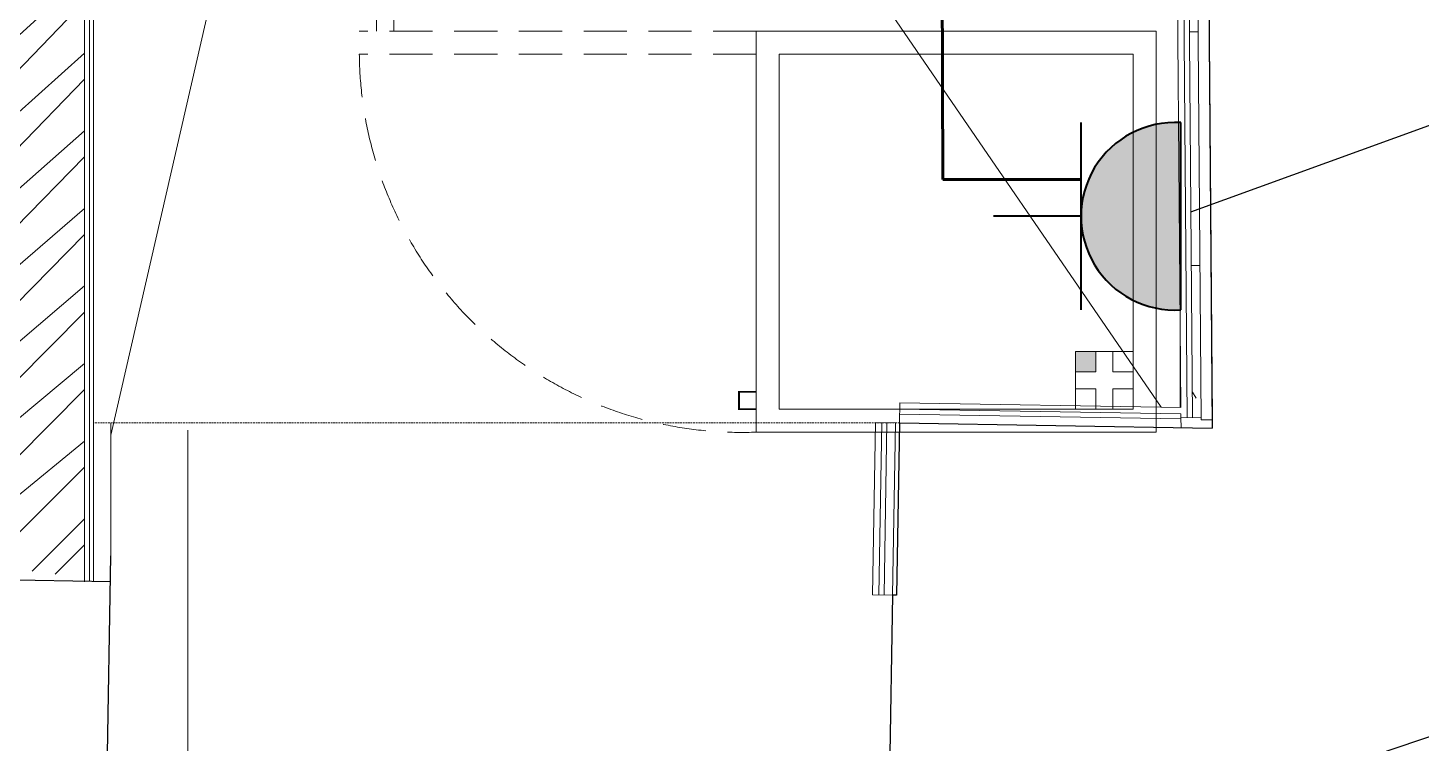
# Model space of a CAD drawing. Header units: millimetres. Extents: x -32 to 417638015, y -35 to 175284279.
# Drawn here: x 416317560 to 416319982, y 175268401 to 175269645 of the extents above; entities that cross this region are included whole.
import ezdxf
from ezdxf.enums import TextEntityAlignment as Align

# ---------------------------------------------------------------- set-up
doc = ezdxf.new("R2010")
doc.units = ezdxf.units.MM
doc.linetypes.add('ADSK_Штриховая_ш3 п1_5', pattern=[4.5, 3, -1.5])
doc.linetypes.add('NASCOSTA', pattern=[0.375, 0.25, -0.125])
for name, color, linetype, lineweight in [('.', 7, 'Continuous', 40), ('_ЭМ_гофра', 5, 'Continuous', 60), ('_ЭМ_ТХ_пищеблок', 7, 'Continuous', 30), ('Атрибут', 7, 'Continuous', 5), ('Оборудование', 7, 'Continuous', 18), ('Перекрытие', 7, 'Continuous', 18), ('Пищ_ОБорудование', 7, 'Continuous', 0), ('Стены внутренние', 7, 'Continuous', 18), ('Стены несущие', 7, 'Continuous', 30), ('Стены отделка', 7, 'Continuous', 30), ('Стены штриховка', 7, 'Continuous', 9), ('ШТРИХОВКА', 252, 'Continuous', 15), ('ЭМ', 5, 'Continuous', 40), ('ЭО', 94, 'Continuous', 30)]:
    doc.layers.add(name, color=color, linetype=linetype, lineweight=lineweight)
doc.layers.add('PDF __ЭМ_Надписи', color=7, linetype='Continuous')
doc.layers.add('ЭОМ_Лотки рабочие', color=5, linetype='Continuous')
doc.layers.add('Линии', color=7, linetype='Continuous', lineweight=9, true_color=0x00a600)
doc.styles.add('ISOCPEUR', font='isocpeur.ttf', dxfattribs={"width": 0.85, "height": 274.9999999999997})
pattern_1 = [(0, (557.2005734382547, 188.9018102923583), (406.4, 101.6), [33.528, -271.272, 33.528, -271.272, -1625.6]), (0, (557.2005734382547, 188.9018102923583), (406.4, 101.6), [-609.6, 33.528, -576.072, 33.528, -271.272, -711.2]), (0, (557.2005734382547, 188.9018102923583), (406.4, 101.6), [-1524, 33.528, -169.672, 33.528, -474.472]), (120, (709.6005734382488, 239.7018102923575), (-291.1881810244989, 301.1527240979959), [33.52799999999996, -271.2719999999997, 33.52799999999996, -271.2719999999997, -1625.599999999999]), (120, (709.6005734382488, 239.7018102923575), (-291.1881810244989, 301.1527240979959), [-609.5999999999995, 33.52799999999996, -576.0719999999994, 33.52799999999996, -271.2719999999997, -711.1999999999995]), (120, (709.6005734382488, 239.7018102923575), (-291.1881810244989, 301.1527240979959), [-1523.999999999999, 33.52799999999996, -169.6719999999999, 33.52799999999996, -474.4719999999997]), (240, (760.4005734382372, 442.9018102923583), (-115.2118189755009, -402.7527240979958), [33.528, -271.272, 33.528, -271.272, -1625.6]), (240, (760.4005734382372, 442.9018102923583), (-115.2118189755009, -402.7527240979958), [-609.6, 33.528, -576.072, 33.528, -271.272, -711.2]), (240, (760.4005734382372, 442.9018102923583), (-115.2118189755009, -402.7527240979958), [-1524, 33.528, -169.672, 33.528, -474.472])]

# ---------------------------------------------------------------- blocks, each defined once
blk = doc.blocks.new('_ЭМ_ТХ_Пищеблок')
at = {"layer": 'Пищ_ОБорудование'}
blk.add_hatch(color=8, dxfattribs=at).paths.add_polyline_path([(61161.25004687282, 39502.23207288685), (61161.25004687282, 39537.23207288685), (61126.25004687282, 39537.23207288685), (61126.25004687282, 39502.23207288685)])
at = {"layer": 'Оборудование', "color": 8}
blk.add_lwpolyline([(61266.25004687282, 40094.23207288685), (61266.25004687282, 39397.23207288685), (60571.25004687282, 39397.23207288685), (60571.25004687282, 40094.23207288685), (61266.25004687282, 40094.23207288685)], dxfattribs=at)
blk.add_lwpolyline([(61226.25004687282, 40054.23207288685), (61226.25004687282, 39437.23207288685), (60611.25004687282, 39437.23207288685), (60611.25004687282, 40054.23207288685)], close=True, dxfattribs=at)
at = {"layer": 'Пищ_ОБорудование', "color": 8, "linetype": 'NASCOSTA', "lineweight": 0, "ltscale": 300}
for points in [[(59911.25004687365, 40094.2320728869), (59911.25004687365, 40124.2320728869), (59941.25004687365, 40124.2320728869), (59941.25004687365, 40094.2320728869)], [(60571.25004687365, 40094.2320728869), (59881.25004687365, 40094.2320728869)], [(60571.25004687365, 40054.2320728869), (59881.25004687365, 40054.2320728869)]]:
    blk.add_lwpolyline(points, dxfattribs=at)
at = {"layer": 'Пищ_ОБорудование', "color": 8}
blk.add_lwpolyline([(61126.25004687282, 39437.23207288685), (61126.25004687282, 39537.23207288685), (61226.25004687282, 39537.23207288685), (61226.25004687282, 39437.23207288685), (61126.25004687282, 39437.23207288685), (61126.25004687282, 39472.23207288685), (61161.25004687282, 39472.23207288685), (61161.25004687282, 39437.23207288685), (61191.25004687282, 39437.23207288685), (61191.25004687282, 39472.23207288685), (61226.25004687282, 39472.23207288685), (61226.25004687282, 39502.23207288685), (61191.25004687282, 39502.23207288685), (61191.25004687282, 39537.23207288685), (61161.25004687282, 39537.23207288685), (61161.25004687282, 39502.23207288685), (61126.25004687282, 39502.23207288685)], dxfattribs=at)
at = {"layer": 'Пищ_ОБорудование', "color": 8, "lineweight": 15, "ltscale": 10, "const_width": 3}
blk.add_lwpolyline([(60571.25004687365, 39437.2320728869), (60541.25004687365, 39437.2320728869), (60541.25004687365, 39467.2320728869), (60571.25004687365, 39467.2320728869)], dxfattribs=at)
at = {"layer": 'Пищ_ОБорудование', "color": 8, "linetype": 'NASCOSTA', "lineweight": 0, "ltscale": 300}
blk.add_arc((60545.24955892203, 40060.75439147652), 664.0315449135608, 180.5627855211784, 272.24401861659, dxfattribs=at)
at = {"layer": 'Атрибут', "color": 8, "style": 'ISOCPEUR', "width": 0.85}
blk.add_attdef('№_ПОЗИЦИИ', text='', height=150, rotation=90, dxfattribs=at).set_placement((58331.67525722168, 39155.16258932042), align=Align.MIDDLE_CENTER)
blk = doc.blocks.new('ТХ пищеблок....')
at = {"layer": 'Пищ_ОБорудование'}
blk.add_hatch(color=8, dxfattribs=at).paths.add_polyline_path([(8495.958398115938, 24205.08941448078), (8460.958398115938, 24205.08941448078), (8460.958398115938, 24170.08941448078), (8495.958398115938, 24170.08941448078)])
at = {"layer": 'Оборудование', "color": 8}
blk.add_lwpolyline([(8600.958398115938, 24762.08941448078), (8600.958398115938, 24065.08941448078), (7905.958398115938, 24065.08941448078), (7905.958398115938, 24762.08941448078), (8600.958398115938, 24762.08941448078)], dxfattribs=at)
blk.add_lwpolyline([(8560.958398115938, 24722.08941448078), (8560.958398115938, 24105.08941448078), (7945.958398115938, 24105.08941448078), (7945.958398115938, 24722.08941448078)], close=True, dxfattribs=at)
at = {"layer": 'Пищ_ОБорудование', "color": 8, "linetype": 'NASCOSTA', "lineweight": 0, "ltscale": 300}
for points in [[(7245.958398116753, 24762.08941448084), (7245.958398116753, 24792.08941448084), (7275.958398116753, 24792.08941448084), (7275.958398116753, 24762.08941448084)], [(7905.958398116753, 24762.08941448084), (7215.958398116753, 24762.08941448084)], [(7905.958398116753, 24722.08941448084), (7215.958398116753, 24722.08941448084)]]:
    blk.add_lwpolyline(points, dxfattribs=at)
at = {"layer": 'Пищ_ОБорудование', "color": 8}
blk.add_lwpolyline([(8460.958398115938, 24105.08941448078), (8460.958398115938, 24205.08941448078), (8560.958398115938, 24205.08941448078), (8560.958398115938, 24105.08941448078), (8460.958398115938, 24105.08941448078), (8460.958398115938, 24140.08941448078), (8495.958398115938, 24140.08941448078), (8495.958398115938, 24105.08941448078), (8525.958398115938, 24105.08941448078), (8525.958398115938, 24140.08941448078), (8560.958398115938, 24140.08941448078), (8560.958398115938, 24170.08941448078), (8525.958398115938, 24170.08941448078), (8525.958398115938, 24205.08941448078), (8495.958398115938, 24205.08941448078), (8495.958398115938, 24170.08941448078), (8460.958398115938, 24170.08941448078)], dxfattribs=at)
at = {"layer": 'Пищ_ОБорудование', "color": 8, "lineweight": 15, "ltscale": 10, "const_width": 3}
blk.add_lwpolyline([(7905.958398116753, 24105.08941448084), (7875.958398116753, 24105.08941448084), (7875.958398116753, 24135.08941448084), (7905.958398116753, 24135.08941448084)], dxfattribs=at)
at = {"layer": 'Пищ_ОБорудование', "color": 8, "linetype": 'NASCOSTA', "lineweight": 0, "ltscale": 300}
blk.add_arc((7879.957910165132, 24728.61173307046), 664.0315449135608, 180.562785521162, 272.2440186153404, dxfattribs=at)
blk = doc.blocks.new('1 этаж')
at = {"layer": 'Стены внутренние', "lineweight": 9}
h = blk.add_hatch(dxfattribs=at)
h.set_pattern_fill('FP_12', color=8, style=0, pattern_type=2)
h.set_pattern_definition(pattern_1)
h.paths.add_polyline_path([(55386.25354158873, 37456.26409869164), (55401.25305102917, 37456.38541045389), (55371.30008956292, 41159.89856008954), (55356.30058012242, 41159.77724832145), (55385.06650775892, 37603.0340734299)])
h = blk.add_hatch(dxfattribs=at)
h.set_pattern_fill('FP_12', color=8, style=0, pattern_type=2)
h.set_pattern_definition(pattern_1)
h.paths.add_polyline_path([(55366.39223142466, 37439.03501426194), (55365.15739901119, 37454.05804452642), (54877.0930599804, 37462.31278341207), (54876.83939797836, 37447.31492837914), (55365.15739901119, 37439.05589925256)])
at = {"layer": 'Стены штриховка'}
h = blk.add_hatch(dxfattribs=at)
h.set_pattern_fill('ANSI32', color=8, scale=10)
h.set_pattern_definition([(45, (-31496.66335460375, 188.9018102923583), (-67.35192090801866, 67.35192090801866), []), (45, (-31451.76205460375, 188.9018102923583), (-67.35192090801866, 67.35192090801866), [])])
h.paths.add_polyline_path([(48180.15739901119, 39580.59357071416), (48705.15739901114, 39580.59357071418), (48705.15739901114, 39700.59357071418), (48060.15739901119, 39700.59357071418), (48060.15739901119, 37262.86745037336), (48180.15739901122, 37260.83786413429)])
h.paths.add_polyline_path([(49875.15739901114, 39580.59357071413), (50447.65739901114, 39580.59357071413), (50447.65739901114, 39700.59357071418), (49635.15739901114, 39700.59357071418), (49635.15739901114, 39580.59357071418), (49755.15739901114, 39580.59357071418), (49755.15739901114, 37234.19954474653), (49875.15739901114, 37232.16995850745)])
h.paths.add_polyline_path([(51953.91662307477, 39700.59357071418), (51377.65739901114, 39700.59357071418), (51377.65739901108, 39580.59357071418), (51495.15739901111, 39580.59357071418), (51495.15739901111, 37204.77054428005), (51615.15739901111, 37202.74095804099), (51615.15739901111, 39580.59357071413), (51953.91662307479, 39580.59357071418)])
h.paths.add_polyline_path([(53340.15739901111, 39700.59357071418), (53328.15739901114, 39700.59357071418), (52883.91662307479, 39700.59357071413), (52883.91662307477, 39580.59357071413), (53340.15739901111, 39580.59357071413)])
h.paths.add_polyline_path([(53340.15739901114, 41017.7070296934), (53460.15739901108, 41017.7070296934), (53460.15739901108, 41147.70702969341), (55390.67991990966, 41147.7070296934), (55389.70939402498, 41267.7070296934), (53340.15739901114, 41267.7070296934)])
h.paths.add_polyline_path([(53460.15739901111, 39987.7070296934), (53340.15739901114, 39987.7070296934), (53340.15739901114, 37193.56851621989), (53340.49561501323, 37193.5627958987), (53460.15739901111, 37177.01477185852)])
at = {"layer": 'Линии', "color": 8, "linetype": 'ADSK_Штриховая_ш3 п1_5'}
blk.add_line((54876.83939797827, 37447.3149283791), (53476.0573990111, 37447.31492837911), dxfattribs=at)
at = {"layer": 'Перекрытие', "color": 8}
for p, q in [((53506.0573990111, 37425.59357071416), (53935.15739901111, 39295.59357071415)), ((54085.15739901111, 39295.59357071415), (55331.5933275453, 37474.62858137126)), ((55365.15739901114, 37591.71501173446), (55365.15739901114, 37474.03948786024)), ((53640.15739901114, 37434.77186316975), (53640.15739901114, 36728.42876222411))]:
    blk.add_line(p, q, dxfattribs=at)
at = {"layer": 'Стены несущие', "color": 8}
for p, q in [((55374.26185702725, 43177.70702969343), (55420.68203107975, 37438.11679900944)), ((54876.8393979783, 37447.3149283791), (54871.77128785319, 37147.66113525142)), ((54876.8393979783, 37447.3149283791), (55420.68203107975, 37438.11679900941)), ((53505.29538765686, 37170.77264094353), (48284.17280041359, 37259.07862890647)), ((53497.85463561036, 36730.83555997742), (53506.0573990111, 37215.82683019013)), ((54865.10091064317, 37147.77395279969), (54857.66015859647, 36707.83687183358)), ((54871.77128785313, 37147.66113525139), (54865.10091064317, 37147.77395279969))]:
    blk.add_line(p, q, dxfattribs=at)
at = {"layer": 'Стены отделка', "color": 8, "lineweight": 9}
for p, q in [((55421.28543837101, 37452.46177586314), (55375.22226277483, 43147.91117996942)), ((55336.52614119812, 41131.80702969342), (55366.10908215895, 37474.04480886631)), ((55371.39869119471, 41147.7070296934), (55401.28609245035, 37452.30002683903)), ((53460.15739901111, 37171.02867305555), (53460.15739901114, 39987.7070296934)), ((53476.0573990111, 37171.26714943864), (53476.0573990111, 39987.7070296934)), ((54877.43127598247, 37482.30992345595), (54876.83939797877, 37447.31492837907)), ((55366.10908215895, 37474.04480886631), (54877.43127598247, 37482.30992345595)), ((53506.0573990111, 37215.82683019052), (53506.0573990111, 37447.31492837911)), ((54835.17402569138, 37448.0196239311), (54830.10591556627, 37148.36583080339)), ((54870.16902076823, 37447.42774592737), (54835.17402569138, 37448.0196239311)), ((54865.10091064309, 37147.77395279969), (54870.16902076823, 37447.42774592737)), ((55366.25419566801, 37456.10234966749), (55401.25305102911, 37456.38541045965)), ((55366.3922314246, 37439.03501426194), (55366.25419566801, 37456.10234966749)), ((55401.28609245035, 37452.30002683903), (55421.28543837101, 37452.46177586314)), ((54830.10591556627, 37148.36583080339), (54865.10091064309, 37147.77395279969))]:
    blk.add_line(p, q, dxfattribs=at)
at = {"layer": 'Стены штриховка', "color": 8}
for p, q in [((55347.47069571516, 41138.7070296934), (55377.25383592435, 37456.19131163073)), ((55356.39820061912, 41147.7070296934), (55386.25354158867, 37456.26409869161)), ((53469.15739901114, 37171.38385064738), (53469.15739901114, 39987.7070296934)), ((55366.19807192817, 37463.04173056206), (54877.24525718132, 37471.31149643181)), ((54846.17245271552, 37447.83360512993), (54841.10434259041, 37148.17981200221)), ((54855.17116573529, 37447.68140792898), (54850.10305561018, 37148.02761480129)), ((55366.27088173933, 37454.03921194954), (54877.09305998037, 37462.31278341202)), ((55366.25419566801, 37456.10234966749), (55366.19807192817, 37463.04173056206))]:
    blk.add_line(p, q, dxfattribs=at)
at = {"layer": 'ЭОМ_Лотки рабочие'}
blk.add_blockref('ТХ пищеблок....', (46722.0575752336, 13366.04446869802), dxfattribs=at)
blk = doc.blocks.new('Розетка IP54')
at = {"layer": '.'}
h = blk.add_hatch(color=5, dxfattribs=at)
h.dxf.hatch_style = 1
h.paths.add_polyline_path([(551667.0757685276, -101006.4904762172), (551667.0757685277, -101180.0264936571), (551829.8079254188, -101180.0264936572, 0.4331552738982196)])
h.paths.add_polyline_path([(551667.0757685276, -101006.4904762172, 0.4331552738983379), (551504.3436116363, -101180.0264936571), (551667.0757685277, -101180.0264936571)])
at = {"layer": 'ЭМ', "color": 5}
for p, q in [((551667.0757685257, -101006.4904762172), (551667.0757685276, -100854.0732687484)), ((551504.343611646, -101006.4904762159), (551829.8079254286, -101006.4904762159)), ((551504.3436116365, -101180.0264936571), (551829.8079254188, -101180.0264936572))]:
    blk.add_line(p, q, dxfattribs=at)
blk.add_arc((551667.0757685276, -101169.5589419752), 163.0684657580474, 356.3195877734439, 183.6804122265561, dxfattribs=at)

msp = doc.modelspace()

# ---------------------------------------------------------------- linework, layer by layer
at = {"layer": '_ЭМ_гофра', "linetype": 'ByBlock'}
for points in [[(416319144.904877, 175271133.7114049), (416319150.6755881, 175269381.1509768)], [(416319150.4654107, 175269381.1509768), (416319390.6769796, 175269381.1509768)]]:
    msp.add_lwpolyline(points, dxfattribs=at)
at = {"layer": 'PDF __ЭМ_Надписи', "lineweight": 25}
for points in [[(416319581.4611481, 175269324.6900547), (416322471.2032771, 175270373.4593944), (416325650.4173893, 175270373.4593944)], [(416316497.872555, 175267228.0213073), (416322162.0383101, 175269145.7097131), (416327567.9722931, 175269145.7097131)]]:
    msp.add_lwpolyline(points, dxfattribs=at)

# ---------------------------------------------------------------- block references
at = {"layer": '_ЭМ_ТХ_пищеблок', "lineweight": 50}
msp.add_blockref('_ЭМ_ТХ_Пищеблок', (416258254.8670169, 175229544.5649611), dxfattribs=at)
at = {"layer": 'ШТРИХОВКА'}
msp.add_blockref('1 этаж', (416264198.1010904, 175231510.6631508), dxfattribs=at)
at = {"layer": 'ЭО', "rotation": 90}
msp.add_blockref('Розетка IP54', (416218384.1865034, 174717650.001614), dxfattribs=at)

doc.saveas('drawing.dxf')
